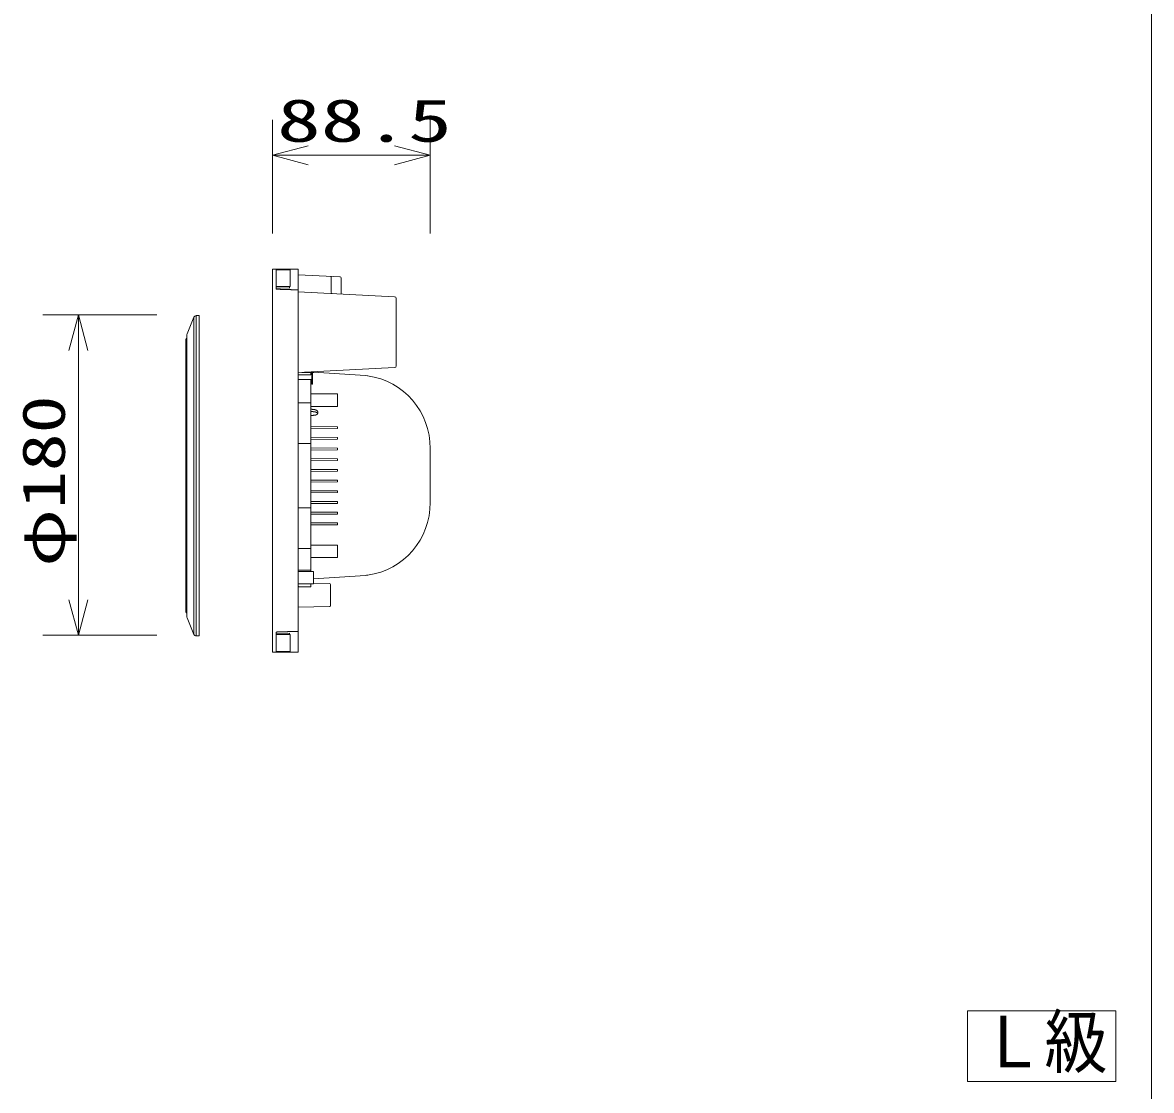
# Model space of a CAD drawing. Units: millimetres on the paper. Extents: x -401 to 401, y -280 to 280.
# Drawn here: x -192.4 to -129, y -199.5 to -139.5 of the extents above; entities that cross this region are included whole.
import ezdxf
from ezdxf.enums import TextEntityAlignment as Align

# ---------------------------------------------------------------- set-up
doc = ezdxf.new("R2010")
doc.units = ezdxf.units.MM
for name, color, linetype, lineweight in [('0-3_WAKU-M', 7, 'Continuous', 9), ('0-5_GAIKEI', 4, 'Continuous', 9), ('0-6_SUNPO', 7, 'Continuous', 9), ('0-7_MOJI1', 7, 'Continuous', 9)]:
    doc.layers.add(name, color=color, linetype=linetype, lineweight=lineweight)
doc.styles.add('ＭＳ ゴシック', font='')
doc.styles.get('ＭＳ ゴシック').set_extended_font_data('MS Gothic')

# ---------------------------------------------------------------- blocks, each defined once
blk = doc.blocks.new('_OPEN30')
at = {"layer": '0-6_SUNPO'}
blk.add_line((0, 0), (-1, 0), dxfattribs=at)
blk.add_lwpolyline([(-1, 0.2679), (0, 0), (-1, -0.2679)], dxfattribs=at)

msp = doc.modelspace()

# ---------------------------------------------------------------- linework, layer by layer
at = {"layer": '0-3_WAKU-M'}
msp.add_line((-129, 240), (-129, -240), dxfattribs=at)
at = {"layer": '0-5_GAIKEI', "color": 7}
for p, q in [((-178.357, -153.375), (-176.907, -153.375)), ((-178.357, -153.375), (-178.357, -174.875)), ((-178.157, -154.496), (-178.157, -153.375)), ((-178.157, -153.4), (-177.357, -153.4)), ((-177.357, -153.4), (-177.357, -154.35)), ((-176.907, -153.375), (-176.907, -173.764)), ((-176.907, -153.685), (-174.555, -153.808)), ((-175.057, -153.829), (-175.057, -154.688)), ((-174.554, -153.812), (-174.555, -153.808)), ((-174.507, -154.764), (-174.507, -153.858)), ((-178.157, -154.35), (-177.357, -154.35)), ((-178.157, -154.416), (-177.407, -154.43)), ((-177.407, -154.35), (-177.407, -154.43)), ((-176.907, -154.638), (-171.502, -154.921)), ((-171.407, -155.021), (-171.407, -158.802)), ((-182.765, -156.06), (-183.154, -157.002)), ((-182.471, -155.977), (-182.635, -155.98)), ((-182.471, -155.977), (-182.471, -173.973)), ((-183.171, -157.071), (-183.171, -172.879)), ((-171.502, -158.902), (-176.907, -159.185)), ((-176.907, -159.3), (-176.207, -159.3)), ((-176.907, -159.567), (-176.207, -159.567)), ((-176.717, -159.175), (-176.037, -159.175)), ((-176.207, -159.175), (-176.207, -159.3)), ((-176.207, -170.353), (-176.207, -159.567)), ((-176.207, -159.575), (-176.157, -159.575)), ((-176.157, -159.175), (-176.157, -159.825)), ((-176.107, -159.825), (-176.107, -159.175)), ((-176.057, -159.163), (-173.131, -159.347)), ((-176.057, -159.193), (-176.057, -159.175)), ((-176.037, -159.175), (-176.037, -159.139)), ((-173.131, -159.347), (-173.012, -159.359)), ((-176.157, -159.825), (-176.107, -159.825)), ((-176.907, -160.884), (-176.207, -160.884)), ((-176.907, -163.17), (-176.207, -163.17)), ((-169.507, -166.478), (-169.507, -163.324)), ((-176.907, -166.78), (-176.207, -166.78)), ((-176.907, -169.066), (-176.207, -169.066)), ((-176.907, -170.269), (-176.207, -170.269)), ((-176.057, -170.353), (-176.907, -170.353)), ((-176.057, -171.052), (-176.057, -170.353)), ((-176.057, -171.053), (-176.907, -171.053)), ((-176.207, -171.207), (-176.207, -171.053)), ((-176.057, -170.757), (-173.131, -170.572)), ((-175.156, -171.024), (-176.057, -171.008)), ((-175.107, -172.276), (-175.107, -171.074)), ((-175.156, -172.326), (-176.907, -172.356)), ((-182.765, -173.89), (-183.154, -172.948)), ((-182.471, -173.973), (-182.635, -173.97)), ((-178.157, -174.875), (-178.157, -173.754)), ((-178.157, -173.834), (-177.407, -173.82)), ((-178.157, -173.9), (-177.357, -173.9)), ((-177.407, -173.82), (-177.407, -173.9)), ((-177.357, -173.9), (-177.357, -174.85)), ((-176.907, -173.764), (-176.907, -174.875)), ((-178.357, -174.875), (-176.907, -174.875)), ((-178.157, -174.85), (-177.357, -174.85))]:
    msp.add_line(p, q, dxfattribs=at)
at = {"layer": '0-5_GAIKEI'}
for p, q in [((-182.765, -156.06), (-182.765, -173.89)), ((-182.635, -155.98), (-182.635, -173.97)), ((-183.221, -157.31), (-183.221, -172.64)), ((-176.207, -160.382), (-174.707, -160.382)), ((-174.707, -160.382), (-174.707, -161.082)), ((-175.603, -161.082), (-176.207, -161.08)), ((-175.605, -161.082), (-174.707, -161.082)), ((-176.207, -162.215), (-174.707, -162.225)), ((-174.707, -162.325), (-174.707, -162.225)), ((-176.207, -162.335), (-174.707, -162.325)), ((-176.207, -162.815), (-174.707, -162.825)), ((-174.707, -162.925), (-174.707, -162.825)), ((-176.207, -162.935), (-174.707, -162.925)), ((-176.207, -163.415), (-174.707, -163.425)), ((-176.207, -163.535), (-174.707, -163.525)), ((-174.707, -163.525), (-174.707, -163.425)), ((-176.207, -164.015), (-174.707, -164.025)), ((-176.207, -164.135), (-174.707, -164.125)), ((-174.707, -164.125), (-174.707, -164.025)), ((-174.707, -164.625), (-176.207, -164.615)), ((-176.207, -164.735), (-174.707, -164.725)), ((-174.707, -164.725), (-174.707, -164.625)), ((-176.207, -165.215), (-174.707, -165.225)), ((-174.707, -165.325), (-176.207, -165.335)), ((-174.707, -165.225), (-174.707, -165.325)), ((-176.207, -165.815), (-174.707, -165.825)), ((-176.207, -165.935), (-174.707, -165.925)), ((-174.707, -165.825), (-174.707, -165.925)), ((-176.207, -166.415), (-174.707, -166.425)), ((-176.207, -166.535), (-174.707, -166.525)), ((-174.707, -166.425), (-174.707, -166.525)), ((-176.207, -167.015), (-174.707, -167.025)), ((-176.207, -167.135), (-174.707, -167.125)), ((-174.707, -167.025), (-174.707, -167.125)), ((-176.207, -167.615), (-174.707, -167.625)), ((-176.207, -167.735), (-174.707, -167.725)), ((-174.707, -167.625), (-174.707, -167.725)), ((-176.207, -168.87), (-175.603, -168.868)), ((-175.605, -168.868), (-174.707, -168.868)), ((-174.707, -168.868), (-174.707, -169.568)), ((-176.207, -169.568), (-174.707, -169.568))]:
    msp.add_line(p, q, dxfattribs=at)
at = {"layer": '0-5_GAIKEI', "color": 7}
for points in [[(-177.604, -154.514), (-177.622, -154.514), (-177.639, -154.513), (-177.657, -154.513), (-177.675, -154.512), (-177.693, -154.511), (-177.711, -154.511), (-177.729, -154.51), (-177.747, -154.51), (-177.764, -154.509), (-177.782, -154.509), (-177.8, -154.508), (-177.818, -154.507), (-177.836, -154.507), (-177.854, -154.506), (-177.872, -154.506), (-177.889, -154.505), (-177.907, -154.505), (-177.925, -154.504), (-177.943, -154.503), (-177.961, -154.503), (-177.979, -154.502), (-177.997, -154.502), (-178.014, -154.501), (-178.032, -154.501), (-178.05, -154.5), (-178.068, -154.499), (-178.086, -154.499), (-178.104, -154.498), (-178.122, -154.498), (-178.139, -154.497), (-178.157, -154.496)], [(-176.907, -154.536), (-176.925, -154.536), (-176.943, -154.535), (-176.961, -154.535), (-176.979, -154.534), (-176.997, -154.534), (-177.014, -154.533), (-177.032, -154.532), (-177.05, -154.532), (-177.068, -154.531), (-177.086, -154.531), (-177.104, -154.53), (-177.122, -154.53), (-177.139, -154.529), (-177.157, -154.529), (-177.175, -154.528), (-177.193, -154.527), (-177.211, -154.527), (-177.229, -154.526), (-177.247, -154.526), (-177.264, -154.525), (-177.282, -154.525), (-177.3, -154.524), (-177.318, -154.523), (-177.336, -154.523), (-177.354, -154.522), (-177.372, -154.522), (-177.389, -154.521), (-177.407, -154.521), (-177.425, -154.52), (-177.443, -154.519), (-177.461, -154.519), (-177.479, -154.518), (-177.497, -154.518), (-177.514, -154.517), (-177.532, -154.517), (-177.55, -154.516), (-177.568, -154.515), (-177.586, -154.515), (-177.604, -154.514)], [(-176.597, -171.206), (-176.607, -171.206), (-176.617, -171.206), (-176.627, -171.206), (-176.637, -171.206), (-176.647, -171.206), (-176.657, -171.206), (-176.667, -171.206), (-176.677, -171.206), (-176.687, -171.206), (-176.697, -171.206), (-176.707, -171.206), (-176.717, -171.206), (-176.727, -171.206), (-176.737, -171.206), (-176.747, -171.206), (-176.757, -171.206), (-176.767, -171.206), (-176.777, -171.206), (-176.787, -171.206), (-176.797, -171.206), (-176.807, -171.206), (-176.817, -171.206), (-176.827, -171.206), (-176.837, -171.206), (-176.847, -171.206), (-176.857, -171.206), (-176.867, -171.206), (-176.877, -171.206), (-176.887, -171.205), (-176.897, -171.205), (-176.907, -171.205)], [(-176.207, -171.207), (-176.217, -171.207), (-176.227, -171.207), (-176.237, -171.207), (-176.247, -171.207), (-176.257, -171.207), (-176.267, -171.207), (-176.277, -171.207), (-176.287, -171.207), (-176.297, -171.207), (-176.307, -171.207), (-176.317, -171.206), (-176.327, -171.206), (-176.337, -171.206), (-176.347, -171.206), (-176.357, -171.206), (-176.367, -171.206), (-176.377, -171.206), (-176.387, -171.206), (-176.397, -171.206), (-176.407, -171.206), (-176.417, -171.206), (-176.427, -171.206), (-176.437, -171.206), (-176.447, -171.206), (-176.457, -171.206), (-176.467, -171.206), (-176.477, -171.206), (-176.487, -171.206), (-176.497, -171.206), (-176.507, -171.206), (-176.517, -171.206), (-176.527, -171.206), (-176.537, -171.206), (-176.547, -171.206), (-176.557, -171.206), (-176.567, -171.206), (-176.577, -171.206), (-176.587, -171.206), (-176.597, -171.206)], [(-178.157, -173.754), (-178.139, -173.753), (-178.122, -173.752), (-178.104, -173.752), (-178.086, -173.751), (-178.068, -173.751), (-178.05, -173.75), (-178.032, -173.749), (-178.014, -173.749), (-177.997, -173.748), (-177.979, -173.748), (-177.961, -173.747), (-177.943, -173.747), (-177.925, -173.746), (-177.907, -173.745), (-177.889, -173.745), (-177.872, -173.744), (-177.854, -173.744), (-177.836, -173.743), (-177.818, -173.743), (-177.8, -173.742), (-177.782, -173.741), (-177.764, -173.741), (-177.747, -173.74), (-177.729, -173.74), (-177.711, -173.739), (-177.693, -173.739), (-177.675, -173.738), (-177.657, -173.737), (-177.639, -173.737), (-177.622, -173.736), (-177.604, -173.736), (-177.586, -173.735), (-177.568, -173.735), (-177.55, -173.734), (-177.532, -173.733), (-177.514, -173.733), (-177.497, -173.732), (-177.479, -173.732), (-177.461, -173.731)], [(-177.461, -173.731), (-177.443, -173.731), (-177.425, -173.73), (-177.407, -173.729), (-177.389, -173.729), (-177.372, -173.728), (-177.354, -173.728), (-177.336, -173.727), (-177.318, -173.727), (-177.3, -173.726), (-177.282, -173.725), (-177.264, -173.725), (-177.247, -173.724), (-177.229, -173.724), (-177.211, -173.723), (-177.193, -173.723), (-177.175, -173.722), (-177.157, -173.721), (-177.139, -173.721), (-177.122, -173.72), (-177.104, -173.72), (-177.086, -173.719), (-177.068, -173.719), (-177.05, -173.718), (-177.032, -173.718), (-177.014, -173.717), (-176.997, -173.716), (-176.979, -173.716), (-176.961, -173.715), (-176.943, -173.715), (-176.925, -173.714), (-176.907, -173.714)]]:
    msp.add_lwpolyline(points, dxfattribs=at)
at = {"layer": '0-5_GAIKEI'}
for points in [[(-176.158, -161.242), (-176.162, -161.241), (-176.167, -161.24), (-176.171, -161.24), (-176.176, -161.239), (-176.18, -161.239), (-176.185, -161.238), (-176.189, -161.238), (-176.194, -161.237), (-176.198, -161.237), (-176.203, -161.236), (-176.207, -161.235), (-176.207, -161.235)], [(-176.158, -161.365), (-176.162, -161.364), (-176.167, -161.364), (-176.171, -161.363), (-176.176, -161.363), (-176.18, -161.362), (-176.185, -161.362), (-176.189, -161.361), (-176.194, -161.361), (-176.198, -161.36), (-176.203, -161.359), (-176.207, -161.359)], [(-176.207, -161.591), (-176.203, -161.591), (-176.198, -161.591), (-176.194, -161.59), (-176.189, -161.59), (-176.185, -161.59), (-176.18, -161.589), (-176.176, -161.589), (-176.171, -161.589), (-176.167, -161.589), (-176.162, -161.588), (-176.158, -161.588), (-176.154, -161.588), (-176.149, -161.587), (-176.145, -161.587), (-176.14, -161.587), (-176.136, -161.586), (-176.131, -161.586), (-176.127, -161.586), (-176.122, -161.586), (-176.118, -161.585), (-176.113, -161.585), (-176.109, -161.585), (-176.104, -161.584), (-176.1, -161.584), (-176.095, -161.584), (-176.091, -161.583), (-176.086, -161.583), (-176.082, -161.583), (-176.077, -161.583), (-176.073, -161.582), (-176.068, -161.582), (-176.064, -161.582), (-176.059, -161.581), (-176.055, -161.581), (-176.05, -161.581), (-176.046, -161.581), (-176.041, -161.58), (-176.037, -161.58), (-176.033, -161.58)], [(-175.983, -161.263), (-175.988, -161.263), (-175.992, -161.262), (-175.997, -161.262), (-176.001, -161.261), (-176.006, -161.261), (-176.01, -161.26), (-176.015, -161.26), (-176.019, -161.259), (-176.024, -161.258), (-176.028, -161.258), (-176.033, -161.257), (-176.037, -161.257), (-176.041, -161.256), (-176.046, -161.256), (-176.05, -161.255), (-176.055, -161.255), (-176.059, -161.254), (-176.064, -161.253), (-176.068, -161.253), (-176.073, -161.252), (-176.077, -161.252), (-176.082, -161.251), (-176.086, -161.251), (-176.091, -161.25), (-176.095, -161.249), (-176.1, -161.249), (-176.104, -161.248), (-176.109, -161.248), (-176.113, -161.247), (-176.118, -161.247), (-176.122, -161.246), (-176.127, -161.246), (-176.131, -161.245), (-176.136, -161.244), (-176.14, -161.244), (-176.145, -161.243), (-176.149, -161.243), (-176.154, -161.242), (-176.158, -161.242)], [(-175.983, -161.387), (-175.988, -161.386), (-175.992, -161.386), (-175.997, -161.385), (-176.001, -161.385), (-176.006, -161.384), (-176.01, -161.384), (-176.015, -161.383), (-176.019, -161.382), (-176.024, -161.382), (-176.028, -161.381), (-176.033, -161.381), (-176.037, -161.38), (-176.041, -161.38), (-176.046, -161.379), (-176.05, -161.378), (-176.055, -161.378), (-176.059, -161.377), (-176.064, -161.377), (-176.068, -161.376), (-176.073, -161.376), (-176.077, -161.375), (-176.082, -161.375), (-176.086, -161.374), (-176.091, -161.373), (-176.095, -161.373), (-176.1, -161.372), (-176.104, -161.372), (-176.109, -161.371), (-176.113, -161.371), (-176.118, -161.37), (-176.122, -161.369), (-176.127, -161.369), (-176.131, -161.368), (-176.136, -161.368), (-176.14, -161.367), (-176.145, -161.367), (-176.149, -161.366), (-176.154, -161.366), (-176.158, -161.365)], [(-176.033, -161.58), (-176.028, -161.579), (-176.024, -161.579), (-176.019, -161.579), (-176.015, -161.578), (-176.01, -161.578), (-176.006, -161.578), (-176.001, -161.578), (-175.997, -161.577), (-175.992, -161.577), (-175.988, -161.577), (-175.983, -161.576)], [(-175.983, -161.263), (-175.981, -161.264), (-175.979, -161.264), (-175.976, -161.265), (-175.974, -161.265), (-175.972, -161.265), (-175.969, -161.266), (-175.967, -161.266), (-175.965, -161.267), (-175.962, -161.267), (-175.96, -161.268), (-175.958, -161.268), (-175.955, -161.269), (-175.953, -161.269), (-175.951, -161.27), (-175.949, -161.27), (-175.946, -161.271), (-175.944, -161.271), (-175.942, -161.272), (-175.939, -161.273), (-175.937, -161.273), (-175.935, -161.274), (-175.933, -161.275), (-175.93, -161.276), (-175.928, -161.276), (-175.926, -161.277), (-175.924, -161.278), (-175.922, -161.279), (-175.919, -161.28), (-175.917, -161.281), (-175.915, -161.282), (-175.913, -161.283), (-175.911, -161.284), (-175.909, -161.285), (-175.907, -161.286), (-175.904, -161.287), (-175.902, -161.288), (-175.9, -161.289), (-175.898, -161.29), (-175.896, -161.291)], [(-175.956, -161.392), (-175.959, -161.392), (-175.961, -161.391), (-175.963, -161.391), (-175.966, -161.39), (-175.968, -161.39), (-175.971, -161.389), (-175.973, -161.389), (-175.976, -161.388), (-175.978, -161.388), (-175.981, -161.387), (-175.983, -161.387)], [(-175.911, -161.56), (-175.913, -161.561), (-175.915, -161.562), (-175.917, -161.563), (-175.92, -161.564), (-175.922, -161.564), (-175.924, -161.565), (-175.926, -161.566), (-175.928, -161.567), (-175.931, -161.567), (-175.933, -161.568), (-175.935, -161.569), (-175.937, -161.569), (-175.94, -161.57), (-175.942, -161.57), (-175.944, -161.571), (-175.946, -161.571), (-175.949, -161.572), (-175.951, -161.572), (-175.953, -161.572), (-175.955, -161.573), (-175.958, -161.573), (-175.96, -161.574), (-175.962, -161.574), (-175.965, -161.574), (-175.967, -161.575), (-175.969, -161.575), (-175.972, -161.575), (-175.974, -161.575), (-175.976, -161.576), (-175.979, -161.576), (-175.981, -161.576), (-175.983, -161.576)], [(-175.869, -161.432), (-175.871, -161.431), (-175.873, -161.43), (-175.875, -161.428), (-175.877, -161.427), (-175.879, -161.426), (-175.881, -161.424), (-175.883, -161.423), (-175.886, -161.422), (-175.888, -161.42), (-175.89, -161.419), (-175.892, -161.418), (-175.894, -161.416), (-175.896, -161.415), (-175.898, -161.414), (-175.901, -161.413), (-175.903, -161.412), (-175.905, -161.41), (-175.907, -161.409), (-175.909, -161.408), (-175.912, -161.407), (-175.914, -161.406), (-175.916, -161.405), (-175.918, -161.404), (-175.921, -161.403), (-175.923, -161.402), (-175.925, -161.401), (-175.928, -161.4), (-175.93, -161.399), (-175.932, -161.399), (-175.935, -161.398), (-175.937, -161.397), (-175.939, -161.396), (-175.942, -161.396), (-175.944, -161.395), (-175.946, -161.394), (-175.949, -161.394), (-175.951, -161.393), (-175.954, -161.393), (-175.956, -161.392)], [(-175.838, -161.507), (-175.84, -161.509), (-175.841, -161.511), (-175.843, -161.513), (-175.844, -161.514), (-175.846, -161.516), (-175.847, -161.518), (-175.849, -161.519), (-175.851, -161.521), (-175.852, -161.522), (-175.854, -161.524), (-175.856, -161.526), (-175.858, -161.527), (-175.859, -161.529), (-175.861, -161.53), (-175.863, -161.532), (-175.865, -161.533), (-175.867, -161.534), (-175.868, -161.536), (-175.87, -161.537), (-175.872, -161.539), (-175.874, -161.54), (-175.876, -161.541), (-175.878, -161.542), (-175.88, -161.544), (-175.882, -161.545), (-175.884, -161.546), (-175.886, -161.547), (-175.888, -161.549), (-175.89, -161.55), (-175.892, -161.551), (-175.894, -161.552), (-175.896, -161.553), (-175.898, -161.554), (-175.9, -161.555), (-175.902, -161.556), (-175.904, -161.557), (-175.907, -161.558), (-175.909, -161.559), (-175.911, -161.56)], [(-175.896, -161.291), (-175.894, -161.292), (-175.892, -161.293), (-175.89, -161.295), (-175.888, -161.296), (-175.886, -161.297), (-175.884, -161.298), (-175.882, -161.3), (-175.88, -161.301), (-175.878, -161.302), (-175.876, -161.304), (-175.874, -161.305), (-175.872, -161.306), (-175.871, -161.308), (-175.869, -161.309), (-175.867, -161.311), (-175.865, -161.312), (-175.863, -161.314), (-175.861, -161.315), (-175.86, -161.317), (-175.858, -161.318), (-175.856, -161.32), (-175.854, -161.322), (-175.853, -161.323), (-175.851, -161.325), (-175.849, -161.326), (-175.848, -161.328), (-175.846, -161.33), (-175.844, -161.332), (-175.843, -161.333), (-175.841, -161.335), (-175.84, -161.337), (-175.838, -161.339), (-175.837, -161.341), (-175.835, -161.342), (-175.834, -161.344), (-175.833, -161.346), (-175.831, -161.348), (-175.83, -161.35), (-175.829, -161.352)], [(-175.86, -161.441), (-175.861, -161.441), (-175.862, -161.44), (-175.863, -161.439), (-175.863, -161.438), (-175.864, -161.437), (-175.865, -161.436), (-175.866, -161.436), (-175.866, -161.435), (-175.867, -161.434), (-175.868, -161.433), (-175.869, -161.432)], [(-175.83, -161.473), (-175.831, -161.472), (-175.832, -161.472), (-175.833, -161.471), (-175.833, -161.47), (-175.834, -161.469), (-175.835, -161.468), (-175.836, -161.468), (-175.836, -161.467), (-175.837, -161.466), (-175.838, -161.465), (-175.839, -161.464), (-175.839, -161.463), (-175.84, -161.463), (-175.841, -161.462), (-175.842, -161.461), (-175.843, -161.46), (-175.843, -161.459), (-175.844, -161.459), (-175.845, -161.458), (-175.846, -161.457), (-175.846, -161.456), (-175.847, -161.455), (-175.848, -161.454), (-175.849, -161.454), (-175.849, -161.453), (-175.85, -161.452), (-175.851, -161.451), (-175.852, -161.45), (-175.853, -161.45), (-175.853, -161.449), (-175.854, -161.448), (-175.855, -161.447), (-175.856, -161.446), (-175.856, -161.445), (-175.857, -161.445), (-175.858, -161.444), (-175.859, -161.443), (-175.859, -161.442), (-175.86, -161.441)], [(-175.807, -161.424), (-175.807, -161.426), (-175.808, -161.428), (-175.808, -161.431), (-175.808, -161.433), (-175.808, -161.435), (-175.808, -161.437), (-175.809, -161.44), (-175.809, -161.442), (-175.809, -161.444), (-175.81, -161.447), (-175.81, -161.449), (-175.81, -161.451), (-175.811, -161.454), (-175.812, -161.456), (-175.812, -161.458), (-175.813, -161.46), (-175.814, -161.462), (-175.814, -161.465), (-175.815, -161.467), (-175.816, -161.469), (-175.817, -161.471), (-175.818, -161.473), (-175.819, -161.476), (-175.82, -161.478), (-175.821, -161.48), (-175.822, -161.482), (-175.823, -161.484), (-175.824, -161.486), (-175.825, -161.488), (-175.826, -161.49), (-175.827, -161.492), (-175.829, -161.494), (-175.83, -161.496), (-175.831, -161.498), (-175.832, -161.5), (-175.834, -161.502), (-175.835, -161.504), (-175.837, -161.505), (-175.838, -161.507)], [(-175.829, -161.476), (-175.829, -161.475), (-175.829, -161.475), (-175.829, -161.475), (-175.829, -161.475), (-175.829, -161.475), (-175.83, -161.474), (-175.83, -161.474), (-175.83, -161.474), (-175.83, -161.474), (-175.83, -161.474), (-175.83, -161.473)], [(-175.829, -161.352), (-175.827, -161.354), (-175.826, -161.356), (-175.825, -161.358), (-175.824, -161.36), (-175.823, -161.362), (-175.822, -161.365), (-175.821, -161.367), (-175.82, -161.369), (-175.819, -161.371), (-175.818, -161.373), (-175.817, -161.375), (-175.816, -161.377), (-175.815, -161.38), (-175.814, -161.382), (-175.814, -161.384), (-175.813, -161.386), (-175.812, -161.389), (-175.812, -161.391), (-175.811, -161.393), (-175.81, -161.395), (-175.81, -161.398), (-175.81, -161.4), (-175.809, -161.402), (-175.809, -161.405), (-175.809, -161.407), (-175.808, -161.409), (-175.808, -161.412), (-175.808, -161.414), (-175.808, -161.416), (-175.808, -161.419), (-175.807, -161.421), (-175.807, -161.424)], [(-175.824, -161.484), (-175.824, -161.484), (-175.824, -161.484), (-175.824, -161.483), (-175.824, -161.483), (-175.824, -161.483), (-175.825, -161.483), (-175.825, -161.483), (-175.825, -161.482), (-175.825, -161.482), (-175.825, -161.482), (-175.825, -161.482), (-175.825, -161.482), (-175.825, -161.481), (-175.826, -161.481), (-175.826, -161.481), (-175.826, -161.481), (-175.826, -161.48), (-175.826, -161.48), (-175.826, -161.48), (-175.826, -161.48), (-175.826, -161.48), (-175.827, -161.479), (-175.827, -161.479), (-175.827, -161.479), (-175.827, -161.479), (-175.827, -161.478), (-175.827, -161.478), (-175.827, -161.478), (-175.828, -161.478), (-175.828, -161.478), (-175.828, -161.477), (-175.828, -161.477), (-175.828, -161.477), (-175.828, -161.477), (-175.828, -161.477), (-175.828, -161.476), (-175.829, -161.476), (-175.829, -161.476), (-175.829, -161.476)]]:
    msp.add_lwpolyline(points, dxfattribs=at)
at = {"layer": '0-5_GAIKEI', "color": 7}
for centre, radius, start, end in [((-175.107, -153.829), 0.05, 0, 87), ((-174.557, -153.858), 0.05, 0, 87), ((-175.007, -154.688), 0.05, 180, 267), ((-171.507, -155.021), 0.1, 0, 87.00002), ((-182.632, -156.13), 0.15, 91, 152.57409), ((-183.021, -157.071), 0.15, 152.57409, 180), ((-171.507, -158.802), 0.1, 273.00154, 0.00008), ((-173.569, -163.383), 4.062, 359.17244, 82.12888), ((-173.569, -166.537), 4.062, 277.87112, 0.82756), ((-175.157, -171.074), 0.05, 0, 88.99999), ((-173.231, -168.975), 1.6, 273.60476, 277.87112), ((-175.157, -172.276), 0.05, 271.00001, 0), ((-183.021, -172.879), 0.15, 180, 207.42591), ((-182.632, -173.82), 0.15, 207.42591, 269)]:
    msp.add_arc(centre, radius, start, end, dxfattribs=at)
at = {"layer": '0-5_GAIKEI'}
for centre, start, end in [((-183.161, -157.31), 99.79923, 180), ((-183.161, -172.64), 180, 260.20077)]:
    msp.add_arc(centre, 0.06, start, end, dxfattribs=at)
at = {"layer": '0-6_SUNPO'}
for p, q in [((-178.357, -151.375), (-178.357, -144.975)), ((-169.507, -151.375), (-169.507, -144.975)), ((-176.357, -146.975), (-171.507, -146.975)), ((-184.856, -155.936), (-191.256, -155.936)), ((-189.256, -171.936), (-189.256, -157.936)), ((-184.856, -173.936), (-191.256, -173.936))]:
    msp.add_line(p, q, dxfattribs=at)
at = {"layer": '0-7_MOJI1'}
msp.add_lwpolyline([(-139.321, -195.033), (-131, -195.033), (-131, -199), (-139.321, -199)], close=True, dxfattribs=at)

# ---------------------------------------------------------------- block references
at = {"layer": '0-6_SUNPO', "xscale": 2, "yscale": 2}
for p, rotation in [((-178.357, -146.975), 180), ((-189.256, -155.936), 90), ((-189.256, -173.936), 270)]:
    msp.add_blockref('_OPEN30', p, dxfattribs=dict(at, rotation=rotation))
msp.add_blockref('_OPEN30', (-169.507, -146.975), dxfattribs=at)

# ---------------------------------------------------------------- texts
at = {"layer": '0-6_SUNPO', "style": 'ＭＳ ゴシック', "width": 1.5}
msp.add_text('88.5', height=2.405, dxfattribs=at).set_placement((-178.099, -146.938), align=Align.BOTTOM_LEFT)
at = {"layer": '0-6_SUNPO', "style": 'ＭＳ ゴシック', "width": 1.3}
msp.add_text('φ180', height=2.405, rotation=90, dxfattribs=at).set_placement((-189.294, -170.079), align=Align.BOTTOM_LEFT)
at = {"layer": '0-7_MOJI1', "style": 'ＭＳ ゴシック', "width": 0.9}
msp.add_text('Ｌ級', height=2.889, dxfattribs=at).set_placement((-138.56, -199.072), align=Align.BOTTOM_LEFT)

doc.saveas('drawing.dxf')
